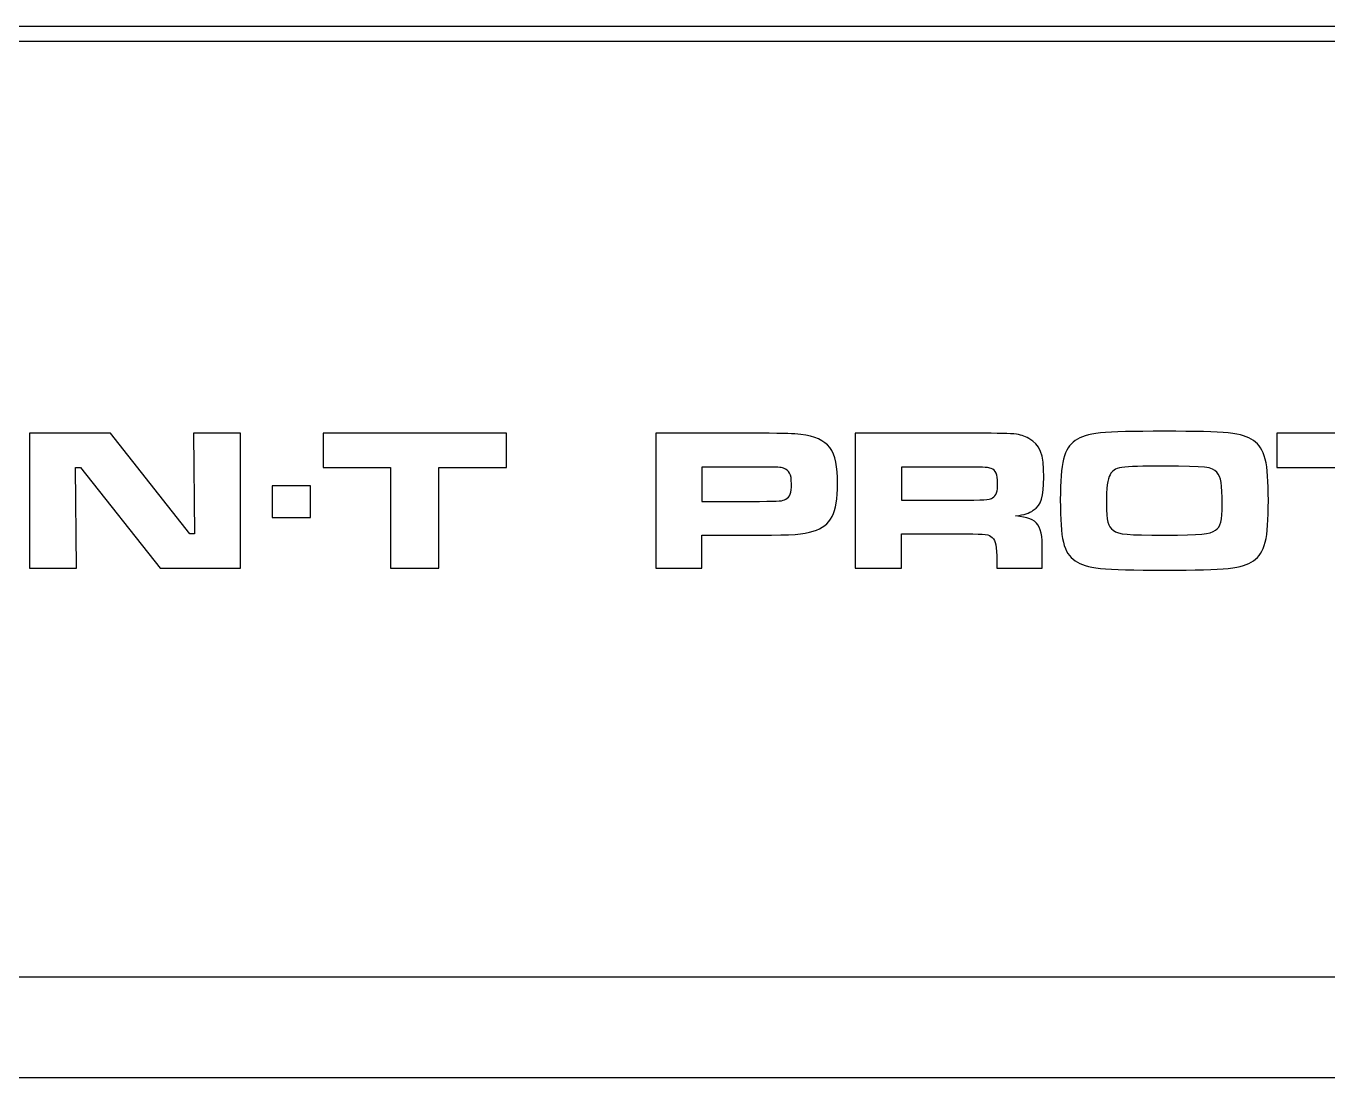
# Model space of a CAD drawing. Header units: inches. Extents: x -0.01 to 5.84, y -0.01 to 1.49.
# Drawn here: x 2.561 to 3.409, y 0.804 to 1.49 of the extents above; entities that cross this region are included whole.
import ezdxf

# ---------------------------------------------------------------- set-up
doc = ezdxf.new("R2010")
doc.units = ezdxf.units.IN
doc.header["$MEASUREMENT"] = 0

msp = doc.modelspace()

# ---------------------------------------------------------------- linework, layer by layer
at = {"color": 7, "linetype": 'Continuous', "lineweight": 25}
for p, q in [((0.01, 1.49), (5.82, 1.49)), ((5.81, 1.48), (1.17232, 1.48)), ((2.56296, 1.22441), (2.56296, 1.13652)), ((2.61566, 1.22441), (2.56296, 1.22441)), ((2.66733, 1.15892), (2.61566, 1.22441)), ((2.70035, 1.22441), (2.6697, 1.22441)), ((2.6697, 1.22441), (2.67044, 1.15892)), ((2.70035, 1.13652), (2.70035, 1.22441)), ((2.75429, 1.22441), (2.75429, 1.20201)), ((2.87377, 1.22441), (2.75429, 1.22441)), ((2.87377, 1.20201), (2.87377, 1.22441)), ((3.03885, 1.22441), (2.97119, 1.22441)), ((2.97119, 1.22441), (2.97119, 1.13652)), ((3.17387, 1.22441), (3.10118, 1.22441)), ((3.10118, 1.22441), (3.10118, 1.13652)), ((3.37611, 1.22441), (3.37611, 1.20201)), ((3.49559, 1.22441), (3.37611, 1.22441)), ((2.5936, 1.13652), (2.59286, 1.20214)), ((2.59286, 1.20214), (2.59612, 1.20214)), ((2.59612, 1.20214), (2.64809, 1.13652)), ((2.75429, 1.20201), (2.79826, 1.20201)), ((2.79826, 1.20201), (2.79826, 1.13652)), ((2.8298, 1.13652), (2.8298, 1.20201)), ((2.8298, 1.20201), (2.87377, 1.20201)), ((3.03885, 1.20241), (3.00124, 1.20241)), ((3.00124, 1.20241), (3.00124, 1.18001)), ((3.17358, 1.20241), (3.13124, 1.20241)), ((3.13124, 1.20241), (3.13124, 1.1808)), ((3.37611, 1.20201), (3.42009, 1.20201)), ((2.721, 1.19017), (2.721, 1.16952)), ((2.74614, 1.19017), (2.721, 1.19017)), ((2.74614, 1.16952), (2.74614, 1.19017)), ((3.00124, 1.18001), (3.03885, 1.18001)), ((3.13124, 1.1808), (3.17358, 1.1808)), ((2.721, 1.16952), (2.74614, 1.16952)), ((2.67044, 1.15892), (2.66733, 1.15892)), ((3.00124, 1.13652), (3.00124, 1.158)), ((3.00124, 1.158), (3.03915, 1.158)), ((3.13124, 1.13652), (3.13124, 1.15879)), ((3.13124, 1.15879), (3.17372, 1.15879)), ((3.19342, 1.14113), (3.19342, 1.13652)), ((3.22303, 1.13652), (3.22303, 1.14469)), ((2.56296, 1.13652), (2.5936, 1.13652)), ((2.64809, 1.13652), (2.70035, 1.13652)), ((2.79826, 1.13652), (2.8298, 1.13652)), ((2.97119, 1.13652), (3.00124, 1.13652)), ((3.10118, 1.13652), (3.13124, 1.13652)), ((3.19342, 1.13652), (3.22303, 1.13652)), ((1.75235, 0.87), (5.81, 0.87)), ((5.81, 0.804), (1.71108, 0.804))]:
    msp.add_line(p, q, dxfattribs=at)
for points in [[(3.06565, 1.22362), (3.06017, 1.22428), (3.0575, 1.22441), (3.03885, 1.22441)], [(3.08963, 1.19147), (3.08963, 1.214), (3.0843, 1.22112), (3.06565, 1.22362)], [(3.21429, 1.22099), (3.20793, 1.22441), (3.20793, 1.22441), (3.17387, 1.22441)], [(3.22406, 1.19582), (3.22406, 1.2111), (3.22184, 1.2169), (3.21429, 1.22099)], [(3.05439, 1.20162), (3.05232, 1.20228), (3.05203, 1.20228), (3.03885, 1.20241)], [(3.05957, 1.19147), (3.05957, 1.1978), (3.05824, 1.20043), (3.05439, 1.20162)], [(3.18972, 1.20149), (3.18764, 1.20228), (3.1872, 1.20228), (3.17358, 1.20241)], [(3.19401, 1.19187), (3.19401, 1.1978), (3.19282, 1.2003), (3.18972, 1.20149)], [(3.05587, 1.18146), (3.05869, 1.18304), (3.05957, 1.18541), (3.05957, 1.19147)], [(3.07379, 1.1605), (3.08563, 1.16432), (3.08963, 1.17197), (3.08963, 1.19147)], [(3.19075, 1.18238), (3.19312, 1.1837), (3.19401, 1.18633), (3.19401, 1.19187)], [(3.21725, 1.17421), (3.22258, 1.17777), (3.22406, 1.18277), (3.22406, 1.19582)], [(3.03885, 1.18001), (3.05277, 1.18014), (3.05336, 1.18014), (3.05587, 1.18146)], [(3.17358, 1.1808), (3.18868, 1.18106), (3.18868, 1.18106), (3.19075, 1.18238)], [(3.2057, 1.17052), (3.21163, 1.17131), (3.21444, 1.17223), (3.21725, 1.17421)], [(3.22303, 1.14469), (3.22362, 1.16498), (3.22095, 1.16894), (3.2057, 1.17052)], [(3.03915, 1.158), (3.06046, 1.158), (3.06713, 1.15853), (3.07379, 1.1605)], [(3.17372, 1.15879), (3.18616, 1.15879), (3.18838, 1.15853), (3.19046, 1.15642)], [(3.19046, 1.15642), (3.19282, 1.15418), (3.19342, 1.15101), (3.19342, 1.14113)]]:
    msp.add_open_spline(points, degree=3, dxfattribs=at)
for points, knots in [([(3.36072, 1.21967), (3.35317, 1.22481), (3.34399, 1.22573), (3.26138, 1.22573), (3.2522, 1.22481), (3.24464, 1.21967)], [6, 6, 6, 6, 7, 7, 8, 8, 8, 8]), ([(3.24464, 1.21967), (3.23709, 1.21453), (3.23487, 1.20557), (3.23487, 1.18106), (3.23487, 1.15523), (3.23695, 1.14653), (3.24464, 1.14126)], [4, 4, 4, 4, 5, 5, 5, 6, 6, 6, 6]), ([(3.36072, 1.14126), (3.36827, 1.1464), (3.37049, 1.15523), (3.37049, 1.18053), (3.37049, 1.2057), (3.36827, 1.21453), (3.36072, 1.21967)], [0, 0, 0, 0, 1, 1, 1, 2, 2, 2, 2]), ([(3.2673, 1.1974), (3.26552, 1.19437), (3.26493, 1.18936), (3.26493, 1.17816), (3.26493, 1.16722), (3.26582, 1.16367), (3.26937, 1.16116)], [0, 0, 0, 0, 1, 1, 1, 2, 2, 2, 2]), ([(3.33688, 1.19898), (3.33348, 1.20254), (3.33022, 1.20294), (3.30268, 1.20294), (3.27307, 1.20294), (3.27026, 1.20254), (3.2673, 1.1974)], [6, 6, 6, 6, 7, 7, 7, 8, 8, 8, 8]), ([(3.33599, 1.16116), (3.3394, 1.16353), (3.34043, 1.16736), (3.34043, 1.17803), (3.34043, 1.19108), (3.33955, 1.19608), (3.33688, 1.19898)], [4, 4, 4, 4, 5, 5, 5, 6, 6, 6, 6]), ([(3.26937, 1.16116), (3.27337, 1.15839), (3.27811, 1.158), (3.30298, 1.158), (3.32711, 1.158), (3.332, 1.15853), (3.33599, 1.16116)], [2, 2, 2, 2, 3, 3, 3, 4, 4, 4, 4]), ([(3.24464, 1.14126), (3.2522, 1.13612), (3.26138, 1.1352), (3.30298, 1.1352), (3.34384, 1.1352), (3.35317, 1.13612), (3.36072, 1.14126)], [2, 2, 2, 2, 3, 3, 3, 4, 4, 4, 4])]:
    msp.add_open_spline(points, degree=3, knots=knots, dxfattribs=at)

doc.saveas('drawing.dxf')
